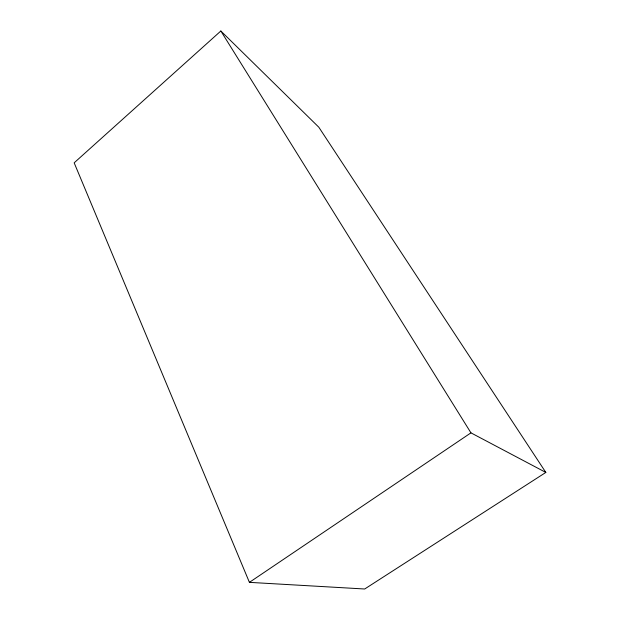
<?xml version="1.0" encoding="UTF-8"?>
<svg xmlns="http://www.w3.org/2000/svg" width="620" height="620" viewBox="0 0 620 620"><rect width="100%" height="100%" fill="white"/><g stroke="black" fill="none" stroke-linecap="round" stroke-linejoin="round"><path stroke-width="0.93" d="M220.844 31L74.168 162.827L249.418 582.358L364.692 589L545.832 472.432L318.82 127.216L220.844 31L470.944 432.853L545.832 472.432M249.418 582.358L470.944 432.853"/></g></svg>
